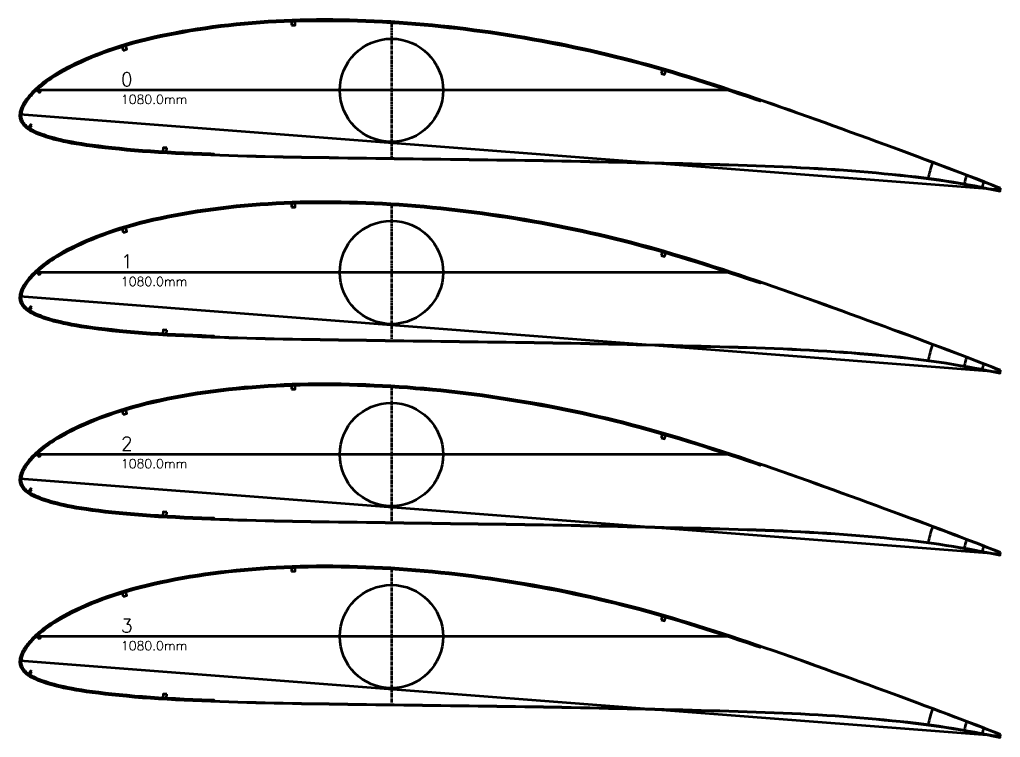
# Model space of a CAD drawing. Header units: metres. Extents: x -3 to 1074, y -15727 to -22.
# Drawn here: x -3 to 1074, y -811 to -22 of the extents above; entities that cross this region are included whole.
import ezdxf
from ezdxf.enums import TextEntityAlignment as Align

# ---------------------------------------------------------------- set-up
doc = ezdxf.new("R2010")
doc.units = ezdxf.units.M
doc.linetypes.add('CENTER', pattern=[5.08, 3.175, -0.635, 0.635, -0.635])
for name, color, linetype, lineweight in [('FoilLayer', 7, 'Continuous', 50), ('StringerLayer', 7, 'Continuous', 50), ('SubLayer', 7, 'Continuous', 50), ('TextLayer', 7, 'Continuous', 50)]:
    doc.layers.add(name, color=color, linetype=linetype, lineweight=lineweight)
doc.styles.add('MSゴシック', font='romans')

msp = doc.modelspace()

# ---------------------------------------------------------------- linework, layer by layer
at = {"layer": 'FoilLayer'}
for points in [[(1073.7, -207.5), (1070.5, -206.2), (1065.3, -204.2), (1059.7, -202), (1053.6, -199.6), (1047, -197), (1039.8, -194.3), (1032.2, -191.4), (1024.3, -188.4), (1016.1, -185.2), (1007.8, -182.1), (999.5, -179.1), (991.1, -175.9), (982.6, -172.6), (973.9, -169.4), (965.1, -166.1), (956.1, -162.9), (947, -159.5), (937.7, -156.1), (928.3, -152.7), (918.8, -149.2), (909.3, -145.8), (899.8, -142.3), (890.3, -138.9), (880.9, -135.4), (871.4, -132), (861.9, -128.6), (852.5, -125.3), (843.1, -121.9), (833.7, -118.7), (824.3, -115.4), (815, -112.2), (805.7, -109), (796.4, -105.8), (787.1, -102.7), (777.8, -99.7), (768.5, -96.6), (759.3, -93.7), (750, -90.7), (740.8, -87.8), (731.7, -84.9), (722.6, -82.2), (713.6, -79.5), (704.6, -76.8), (695.6, -74.2), (686.6, -71.7), (677.6, -69.3), (668.7, -66.9), (659.7, -64.6), (650.8, -62.4), (641.8, -60.2), (632.8, -58.1), (623.8, -56), (614.7, -54), (605.7, -52.1), (596.6, -50.2), (587.6, -48.4), (578.5, -46.6), (569.3, -44.9), (560.2, -43.3), (551, -41.7), (541.8, -40.2), (532.7, -38.7), (523.5, -37.3), (514.3, -35.9), (505.1, -34.6), (496, -33.4), (486.8, -32.2), (477.6, -31.1), (468.5, -30.1), (459.3, -29.1), (450.2, -28.2), (441.1, -27.3), (431.9, -26.6), (422.8, -25.8), (413.6, -25.2), (404.5, -24.6), (395.3, -24.1), (386.2, -23.7), (377, -23.3), (367.9, -23), (358.8, -22.7), (349.7, -22.5), (340.6, -22.4), (331.6, -22.4), (322.6, -22.4), (313.7, -22.5), (304.8, -22.6), (296, -22.9), (287.2, -23.3), (278.4, -23.7), (269.6, -24.2), (260.8, -24.8), (252, -25.5), (243.3, -26.2), (234.6, -27), (226, -28), (217.4, -29), (208.9, -30), (200.5, -31.2), (192.1, -32.4), (183.8, -33.8), (175.5, -35.2), (167.4, -36.7), (159.3, -38.3), (151.3, -39.9), (143.5, -41.6), (135.9, -43.4), (128.4, -45.3), (121.1, -47.3), (113.9, -49.4), (106.9, -51.5), (100.1, -53.7), (93.4, -56), (86.9, -58.3), (80.7, -60.7), (74.7, -63.1), (69, -65.5), (63.6, -67.9), (58.4, -70.3), (53.6, -72.6), (49.1, -75), (44.9, -77.2), (41, -79.5), (37.3, -81.7), (33.9, -83.8), (30.7, -85.8), (27.8, -87.8), (25.1, -89.7), (22.6, -91.6), (20.3, -93.5), (18.2, -95.2), (16.2, -97), (14.3, -98.6), (12.6, -100.3), (11, -101.8), (9.5, -103.4), (8.2, -104.9), (6.9, -106.4), (5.7, -107.8), (4.6, -109.2), (3.6, -110.6), (2.7, -111.9), (1.8, -113.2), (1, -114.5), (0.3, -115.8), (-0.4, -117), (-0.9, -118.2), (-1.5, -119.4), (-1.9, -120.6), (-2.3, -121.8), (-2.6, -123), (-2.9, -124.1), (-3.1, -125.2), (-3.2, -126.3), (-3.3, -127.4), (-3.3, -128.5), (-3.2, -129.6), (-3, -130.7), (-2.7, -131.8), (-2.3, -133), (-1.8, -134.1), (-1.3, -135.1), (-0.6, -136.2), (0.2, -137.2), (1.1, -138.2), (2, -139.2), (3, -140.1), (4.2, -141.1), (5.4, -141.9), (6.7, -142.8), (8.1, -143.7), (9.5, -144.5), (11.1, -145.3), (12.8, -146.1), (14.6, -146.9), (16.5, -147.7), (18.5, -148.5), (20.7, -149.3), (23, -150.1), (25.5, -151), (28.2, -151.8), (31, -152.6), (34.1, -153.5), (37.5, -154.3), (41.1, -155.2), (45, -156.1), (49.2, -157), (53.8, -157.9), (58.8, -158.8), (64.3, -159.6), (70.1, -160.5), (76.4, -161.4), (83.2, -162.3), (90.4, -163.2), (98, -164), (105.9, -164.8), (114.2, -165.6), (122.8, -166.4), (131.5, -167.1), (140.3, -167.7), (149.3, -168.3), (158.6, -168.8), (167.9, -169.3), (177.4, -169.8), (187.1, -170.2), (196.8, -170.6), (206.7, -171), (216.6, -171.3), (226.5, -171.7), (236.4, -172), (246.3, -172.3), (256.2, -172.6), (266.3, -172.8), (276.3, -173.1), (286.3, -173.3), (296.3, -173.5), (306.4, -173.7), (316.4, -173.8), (326.6, -173.9), (336.7, -174.1), (346.9, -174.3), (357.1, -174.4), (367.3, -174.5), (377.5, -174.7), (387.8, -174.8), (398, -175), (408.2, -175.1), (418.5, -175.3), (428.7, -175.4), (439, -175.5), (449.2, -175.7), (459.4, -175.8), (469.7, -176), (479.9, -176.1), (490.2, -176.2), (500.4, -176.4), (510.6, -176.5), (520.9, -176.6), (531.1, -176.8), (541.3, -176.9), (551.5, -177.1), (561.7, -177.2), (571.9, -177.4), (582.1, -177.6), (592.3, -177.7), (602.5, -177.9), (612.6, -178.2), (622.8, -178.4), (633.1, -178.6), (643.3, -178.8), (653.5, -179), (663.7, -179.3), (673.9, -179.5), (684.1, -179.7), (694.4, -180), (704.6, -180.2), (714.8, -180.4), (724.9, -180.7), (735.1, -180.9), (745.2, -181.2), (755.4, -181.5), (765.5, -181.7), (775.6, -182), (785.7, -182.3), (795.7, -182.6), (805.7, -183), (815.6, -183.3), (825.4, -183.7), (835.2, -184.1), (844.8, -184.5), (854.4, -185), (864, -185.5), (873.5, -186.1), (883, -186.6), (892.3, -187.2), (901.4, -187.8), (910.4, -188.5), (919.5, -189.3), (928.5, -190), (937.3, -190.8), (946.1, -191.7), (954.9, -192.5), (963.6, -193.4), (972.1, -194.2), (980.6, -195.3), (989.2, -196.4), (997.7, -197.5), (1006, -198.6), (1014.1, -199.8), (1022.2, -201.2), (1030.1, -202.5), (1037.8, -203.9), (1045.1, -205.2), (1052, -206.5), (1058.4, -207.7), (1064.5, -208.9), (1070, -210), (1073.4, -210.7)], [(1073.6, -207.9), (1070.3, -206.6), (1065.2, -204.6), (1059.6, -202.4), (1053.5, -200), (1046.8, -197.5), (1039.6, -194.7), (1032, -191.8), (1024.1, -188.8), (1015.9, -185.7), (1007.7, -182.6), (999.4, -179.5), (990.9, -176.3), (982.4, -173.1), (973.7, -169.8), (964.9, -166.6), (955.9, -163.3), (946.8, -159.9), (937.5, -156.5), (928.1, -153.1), (918.7, -149.6), (909.2, -146.2), (899.7, -142.7), (890.2, -139.3), (880.7, -135.9), (871.2, -132.5), (861.8, -129.1), (852.3, -125.7), (842.9, -122.4), (833.6, -119.1), (824.2, -115.8), (814.9, -112.6), (810.2, -111), (809.9, -112), (805.2, -110.4), (795.9, -107.3), (786.6, -104.2), (777.4, -101.1), (768.1, -98.1), (758.8, -95.1), (749.6, -92.1), (740.4, -89.2), (731.3, -86.4), (722.2, -83.6), (713.2, -80.9), (704.2, -78.3), (695.2, -75.7), (686.2, -73.2), (677.2, -70.7), (668.3, -68.4), (659.4, -66.1), (650.4, -63.8), (641.4, -61.7), (632.5, -59.5), (623.5, -57.5), (614.4, -55.5), (605.4, -53.6), (596.3, -51.7), (587.3, -49.9), (578.2, -48.1), (569.1, -46.4), (559.9, -44.8), (550.8, -43.2), (541.6, -41.7), (532.4, -40.2), (523.2, -38.8), (514.1, -37.4), (504.9, -36.1), (495.8, -34.9), (486.6, -33.7), (477.5, -32.6), (468.3, -31.6), (459.2, -30.6), (450.1, -29.7), (440.9, -28.8), (431.8, -28.1), (422.7, -27.3), (413.5, -26.7), (404.4, -26.1), (395.2, -25.6), (386.1, -25.2), (377, -24.8), (367.9, -24.5), (358.8, -24.2), (349.7, -24), (340.6, -23.9), (331.6, -23.9), (322.7, -23.9), (313.7, -24), (304.9, -24.1), (296.1, -24.4), (287.2, -24.8), (278.4, -25.2), (269.7, -25.7), (260.9, -26.3), (252.2, -27), (243.5, -27.7), (234.8, -28.5), (226.2, -29.4), (217.6, -30.4), (209.1, -31.5), (200.7, -32.7), (192.3, -33.9), (184, -35.2), (175.8, -36.7), (167.6, -38.2), (159.6, -39.7), (151.7, -41.4), (143.9, -43.1), (136.3, -44.9), (128.8, -46.8), (121.5, -48.7), (114.4, -50.8), (107.4, -52.9), (100.5, -55.1), (93.9, -57.4), (87.5, -59.7), (81.3, -62.1), (75.3, -64.5), (69.6, -66.9), (64.2, -69.3), (59.1, -71.6), (54.3, -74), (49.8, -76.3), (45.6, -78.6), (41.7, -80.8), (38.1, -82.9), (34.7, -85), (31.6, -87), (28.7, -89), (26, -90.9), (23.6, -92.8), (21.3, -94.6), (19.1, -96.4), (17.2, -98.1), (15.3, -99.7), (13.7, -101.3), (12.1, -102.9), (10.6, -104.4), (9.3, -105.9), (8, -107.3), (6.9, -108.7), (5.8, -110.1), (4.8, -111.4), (3.9, -112.7), (3.1, -114), (2.3, -115.2), (1.6, -116.4), (1, -117.7), (0.4, -118.9), (-0.1, -120), (-0.5, -121.1), (-0.9, -122.2), (-1.2, -123.3), (-1.4, -124.3), (-1.6, -125.4), (-1.7, -126.4), (-1.8, -127.4), (-1.8, -128.4), (-1.7, -129.4), (-1.5, -130.4), (-1.3, -131.4), (-0.9, -132.4), (-0.5, -133.3), (0, -134.3), (0.6, -135.3), (1.3, -136.2), (2.1, -137.2), (3, -138.1), (4, -139), (5.1, -139.8), (6.2, -140.7), (7.4, -141.5), (8.8, -142.3), (10.2, -143.1), (11.8, -143.9), (13.4, -144.7), (15.2, -145.5), (17.1, -146.3), (19.1, -147.1), (21.2, -147.9), (23.5, -148.7), (25.9, -149.5), (28.6, -150.3), (31.4, -151.2), (34.5, -152), (37.8, -152.9), (41.4, -153.7), (45.3, -154.6), (49.5, -155.5), (54.1, -156.4), (59.1, -157.3), (64.5, -158.2), (70.3, -159.1), (76.6, -160), (83.4, -160.8), (90.5, -161.7), (98.1, -162.5), (106.1, -163.3), (114.4, -164.1), (122.9, -164.9), (131.6, -165.6), (140.4, -166.2), (149.4, -166.8), (158.6, -167.3), (168, -167.8), (177.5, -168.3), (187.1, -168.7), (196.9, -169.1), (206.7, -169.5), (210, -169.6), (210, -170.6), (216.6, -170.9), (226.5, -171.2), (236.4, -171.6), (246.3, -171.9), (256.3, -172.1), (266.3, -172.4), (276.3, -172.6), (286.3, -172.8), (296.3, -173), (306.4, -173.2), (316.4, -173.4), (326.6, -173.5), (336.7, -173.6), (346.9, -173.8), (357.1, -174), (367.3, -174.1), (377.5, -174.2), (387.8, -174.4), (398, -174.5), (408.2, -174.7), (418.5, -174.8), (428.7, -175), (439, -175.1), (449.2, -175.2), (459.4, -175.4), (469.7, -175.5), (479.9, -175.7), (490.2, -175.8), (500.4, -175.9), (510.7, -176.1), (520.9, -176.2), (531.1, -176.3), (541.3, -176.5), (551.5, -176.6), (561.7, -176.8), (571.9, -176.9), (582.1, -177.1), (592.3, -177.3), (602.5, -177.5), (612.7, -177.7), (622.8, -177.9), (633.1, -178.2), (643.3, -178.4), (653.5, -178.6), (663.7, -178.8), (673.9, -179), (684.2, -179.3), (694.4, -179.5), (704.6, -179.7), (714.8, -180), (725, -180.2), (735.1, -180.5), (745.2, -180.7), (755.4, -181), (765.5, -181.3), (775.7, -181.6), (785.7, -181.9), (795.7, -182.2), (805.7, -182.5), (815.6, -182.9), (825.4, -183.2), (835.2, -183.6), (844.9, -184.1), (854.5, -184.6), (864, -185.1), (873.6, -185.6), (883, -186.2), (892.3, -186.7), (901.4, -187.4), (910.5, -188.1), (919.5, -188.8), (928.5, -189.6), (937.3, -190.3), (946.1, -191.2), (954.9, -192.1), (963.6, -192.9), (972.2, -193.8), (980.7, -194.8), (989.3, -195.9), (997.8, -197), (1006.1, -198.1), (1014.2, -199.4), (1022.3, -200.7), (1030.2, -202.1), (1037.9, -203.4), (1045.2, -204.7), (1052.1, -206), (1058.5, -207.3), (1064.5, -208.4), (1070.1, -209.5), (1073.5, -210.3)], [(1073.7, -407.5), (1070.5, -406.2), (1065.3, -404.2), (1059.7, -402), (1053.6, -399.6), (1047, -397), (1039.8, -394.3), (1032.2, -391.4), (1024.3, -388.4), (1016.1, -385.2), (1007.8, -382.1), (999.5, -379.1), (991.1, -375.9), (982.6, -372.6), (973.9, -369.4), (965.1, -366.1), (956.1, -362.9), (947, -359.5), (937.7, -356.1), (928.3, -352.7), (918.8, -349.2), (909.3, -345.8), (899.8, -342.3), (890.3, -338.9), (880.9, -335.4), (871.4, -332), (861.9, -328.6), (852.5, -325.3), (843.1, -321.9), (833.7, -318.7), (824.3, -315.4), (815, -312.2), (805.7, -309), (796.4, -305.8), (787.1, -302.7), (777.8, -299.7), (768.5, -296.6), (759.3, -293.7), (750, -290.7), (740.8, -287.8), (731.7, -284.9), (722.6, -282.2), (713.6, -279.5), (704.6, -276.8), (695.6, -274.2), (686.6, -271.7), (677.6, -269.3), (668.7, -266.9), (659.7, -264.6), (650.8, -262.4), (641.8, -260.2), (632.8, -258.1), (623.8, -256), (614.7, -254), (605.7, -252.1), (596.6, -250.2), (587.6, -248.4), (578.5, -246.6), (569.3, -244.9), (560.2, -243.3), (551, -241.7), (541.8, -240.2), (532.7, -238.7), (523.5, -237.3), (514.3, -235.9), (505.1, -234.6), (496, -233.4), (486.8, -232.2), (477.6, -231.1), (468.5, -230.1), (459.3, -229.1), (450.2, -228.2), (441.1, -227.3), (431.9, -226.6), (422.8, -225.8), (413.6, -225.2), (404.5, -224.6), (395.3, -224.1), (386.2, -223.7), (377, -223.3), (367.9, -223), (358.8, -222.7), (349.7, -222.5), (340.6, -222.4), (331.6, -222.4), (322.6, -222.4), (313.7, -222.5), (304.8, -222.6), (296, -222.9), (287.2, -223.3), (278.4, -223.7), (269.6, -224.2), (260.8, -224.8), (252, -225.5), (243.3, -226.2), (234.6, -227), (226, -228), (217.4, -229), (208.9, -230), (200.5, -231.2), (192.1, -232.4), (183.8, -233.8), (175.5, -235.2), (167.4, -236.7), (159.3, -238.3), (151.3, -239.9), (143.5, -241.6), (135.9, -243.4), (128.4, -245.3), (121.1, -247.3), (113.9, -249.4), (106.9, -251.5), (100.1, -253.7), (93.4, -256), (86.9, -258.3), (80.7, -260.7), (74.7, -263.1), (69, -265.5), (63.6, -267.9), (58.4, -270.3), (53.6, -272.6), (49.1, -275), (44.9, -277.2), (41, -279.5), (37.3, -281.7), (33.9, -283.8), (30.7, -285.8), (27.8, -287.8), (25.1, -289.7), (22.6, -291.6), (20.3, -293.5), (18.2, -295.2), (16.2, -297), (14.3, -298.6), (12.6, -300.3), (11, -301.8), (9.5, -303.4), (8.2, -304.9), (6.9, -306.4), (5.7, -307.8), (4.6, -309.2), (3.6, -310.6), (2.7, -311.9), (1.8, -313.2), (1, -314.5), (0.3, -315.8), (-0.4, -317), (-0.9, -318.2), (-1.5, -319.4), (-1.9, -320.6), (-2.3, -321.8), (-2.6, -323), (-2.9, -324.1), (-3.1, -325.2), (-3.2, -326.3), (-3.3, -327.4), (-3.3, -328.5), (-3.2, -329.6), (-3, -330.7), (-2.7, -331.8), (-2.3, -333), (-1.8, -334.1), (-1.3, -335.1), (-0.6, -336.2), (0.2, -337.2), (1.1, -338.2), (2, -339.2), (3, -340.1), (4.2, -341.1), (5.4, -341.9), (6.7, -342.8), (8.1, -343.7), (9.5, -344.5), (11.1, -345.3), (12.8, -346.1), (14.6, -346.9), (16.5, -347.7), (18.5, -348.5), (20.7, -349.3), (23, -350.1), (25.5, -351), (28.2, -351.8), (31, -352.6), (34.1, -353.5), (37.5, -354.3), (41.1, -355.2), (45, -356.1), (49.2, -357), (53.8, -357.9), (58.8, -358.8), (64.3, -359.6), (70.1, -360.5), (76.4, -361.4), (83.2, -362.3), (90.4, -363.2), (98, -364), (105.9, -364.8), (114.2, -365.6), (122.8, -366.4), (131.5, -367.1), (140.3, -367.7), (149.3, -368.3), (158.6, -368.8), (167.9, -369.3), (177.4, -369.8), (187.1, -370.2), (196.8, -370.6), (206.7, -371), (216.6, -371.3), (226.5, -371.7), (236.4, -372), (246.3, -372.3), (256.2, -372.6), (266.3, -372.8), (276.3, -373.1), (286.3, -373.3), (296.3, -373.5), (306.4, -373.7), (316.4, -373.8), (326.6, -373.9), (336.7, -374.1), (346.9, -374.3), (357.1, -374.4), (367.3, -374.5), (377.5, -374.7), (387.8, -374.8), (398, -375), (408.2, -375.1), (418.5, -375.3), (428.7, -375.4), (439, -375.5), (449.2, -375.7), (459.4, -375.8), (469.7, -376), (479.9, -376.1), (490.2, -376.2), (500.4, -376.4), (510.6, -376.5), (520.9, -376.6), (531.1, -376.8), (541.3, -376.9), (551.5, -377.1), (561.7, -377.2), (571.9, -377.4), (582.1, -377.6), (592.3, -377.7), (602.5, -377.9), (612.6, -378.2), (622.8, -378.4), (633.1, -378.6), (643.3, -378.8), (653.5, -379), (663.7, -379.3), (673.9, -379.5), (684.1, -379.7), (694.4, -380), (704.6, -380.2), (714.8, -380.4), (724.9, -380.7), (735.1, -380.9), (745.2, -381.2), (755.4, -381.5), (765.5, -381.7), (775.6, -382), (785.7, -382.3), (795.7, -382.6), (805.7, -383), (815.6, -383.3), (825.4, -383.7), (835.2, -384.1), (844.8, -384.5), (854.4, -385), (864, -385.5), (873.5, -386.1), (883, -386.6), (892.3, -387.2), (901.4, -387.8), (910.4, -388.5), (919.5, -389.3), (928.5, -390), (937.3, -390.8), (946.1, -391.7), (954.9, -392.5), (963.6, -393.4), (972.1, -394.2), (980.6, -395.3), (989.2, -396.4), (997.7, -397.5), (1006, -398.6), (1014.1, -399.8), (1022.2, -401.2), (1030.1, -402.5), (1037.8, -403.9), (1045.1, -405.2), (1052, -406.5), (1058.4, -407.7), (1064.5, -408.9), (1070, -410), (1073.4, -410.7)], [(1073.6, -407.9), (1070.3, -406.6), (1065.2, -404.6), (1059.6, -402.4), (1053.5, -400), (1046.8, -397.5), (1039.6, -394.7), (1032, -391.8), (1024.1, -388.8), (1015.9, -385.7), (1007.7, -382.6), (999.4, -379.5), (990.9, -376.3), (982.4, -373.1), (973.7, -369.8), (964.9, -366.6), (955.9, -363.3), (946.8, -359.9), (937.5, -356.5), (928.1, -353.1), (918.7, -349.6), (909.2, -346.2), (899.7, -342.7), (890.2, -339.3), (880.7, -335.9), (871.2, -332.5), (861.8, -329.1), (852.3, -325.7), (842.9, -322.4), (833.6, -319.1), (824.2, -315.8), (814.9, -312.6), (810.2, -311), (809.9, -312), (805.2, -310.4), (795.9, -307.3), (786.6, -304.2), (777.4, -301.1), (768.1, -298.1), (758.8, -295.1), (749.6, -292.1), (740.4, -289.2), (731.3, -286.4), (722.2, -283.6), (713.2, -280.9), (704.2, -278.3), (695.2, -275.7), (686.2, -273.2), (677.2, -270.7), (668.3, -268.4), (659.4, -266.1), (650.4, -263.8), (641.4, -261.7), (632.5, -259.5), (623.5, -257.5), (614.4, -255.5), (605.4, -253.6), (596.3, -251.7), (587.3, -249.9), (578.2, -248.1), (569.1, -246.4), (559.9, -244.8), (550.8, -243.2), (541.6, -241.7), (532.4, -240.2), (523.2, -238.8), (514.1, -237.4), (504.9, -236.1), (495.8, -234.9), (486.6, -233.7), (477.5, -232.6), (468.3, -231.6), (459.2, -230.6), (450.1, -229.7), (440.9, -228.8), (431.8, -228.1), (422.7, -227.3), (413.5, -226.7), (404.4, -226.1), (395.2, -225.6), (386.1, -225.2), (377, -224.8), (367.9, -224.5), (358.8, -224.2), (349.7, -224), (340.6, -223.9), (331.6, -223.9), (322.7, -223.9), (313.7, -224), (304.9, -224.1), (296.1, -224.4), (287.2, -224.8), (278.4, -225.2), (269.7, -225.7), (260.9, -226.3), (252.2, -227), (243.5, -227.7), (234.8, -228.5), (226.2, -229.4), (217.6, -230.4), (209.1, -231.5), (200.7, -232.7), (192.3, -233.9), (184, -235.2), (175.8, -236.7), (167.6, -238.2), (159.6, -239.7), (151.7, -241.4), (143.9, -243.1), (136.3, -244.9), (128.8, -246.8), (121.5, -248.7), (114.4, -250.8), (107.4, -252.9), (100.5, -255.1), (93.9, -257.4), (87.5, -259.7), (81.3, -262.1), (75.3, -264.5), (69.6, -266.9), (64.2, -269.3), (59.1, -271.6), (54.3, -274), (49.8, -276.3), (45.6, -278.6), (41.7, -280.8), (38.1, -282.9), (34.7, -285), (31.6, -287), (28.7, -289), (26, -290.9), (23.6, -292.8), (21.3, -294.6), (19.1, -296.4), (17.2, -298.1), (15.3, -299.7), (13.7, -301.3), (12.1, -302.9), (10.6, -304.4), (9.3, -305.9), (8, -307.3), (6.9, -308.7), (5.8, -310.1), (4.8, -311.4), (3.9, -312.7), (3.1, -314), (2.3, -315.2), (1.6, -316.4), (1, -317.7), (0.4, -318.9), (-0.1, -320), (-0.5, -321.1), (-0.9, -322.2), (-1.2, -323.3), (-1.4, -324.3), (-1.6, -325.4), (-1.7, -326.4), (-1.8, -327.4), (-1.8, -328.4), (-1.7, -329.4), (-1.5, -330.4), (-1.3, -331.4), (-0.9, -332.4), (-0.5, -333.3), (0, -334.3), (0.6, -335.3), (1.3, -336.2), (2.1, -337.2), (3, -338.1), (4, -339), (5.1, -339.8), (6.2, -340.7), (7.4, -341.5), (8.8, -342.3), (10.2, -343.1), (11.8, -343.9), (13.4, -344.7), (15.2, -345.5), (17.1, -346.3), (19.1, -347.1), (21.2, -347.9), (23.5, -348.7), (25.9, -349.5), (28.6, -350.3), (31.4, -351.2), (34.5, -352), (37.8, -352.9), (41.4, -353.7), (45.3, -354.6), (49.5, -355.5), (54.1, -356.4), (59.1, -357.3), (64.5, -358.2), (70.3, -359.1), (76.6, -360), (83.4, -360.8), (90.5, -361.7), (98.1, -362.5), (106.1, -363.3), (114.4, -364.1), (122.9, -364.9), (131.6, -365.6), (140.4, -366.2), (149.4, -366.8), (158.6, -367.3), (168, -367.8), (177.5, -368.3), (187.1, -368.7), (196.9, -369.1), (206.7, -369.5), (210, -369.6), (210, -370.6), (216.6, -370.9), (226.5, -371.2), (236.4, -371.6), (246.3, -371.9), (256.3, -372.1), (266.3, -372.4), (276.3, -372.6), (286.3, -372.8), (296.3, -373), (306.4, -373.2), (316.4, -373.4), (326.6, -373.5), (336.7, -373.6), (346.9, -373.8), (357.1, -374), (367.3, -374.1), (377.5, -374.2), (387.8, -374.4), (398, -374.5), (408.2, -374.7), (418.5, -374.8), (428.7, -375), (439, -375.1), (449.2, -375.2), (459.4, -375.4), (469.7, -375.5), (479.9, -375.7), (490.2, -375.8), (500.4, -375.9), (510.7, -376.1), (520.9, -376.2), (531.1, -376.3), (541.3, -376.5), (551.5, -376.6), (561.7, -376.8), (571.9, -376.9), (582.1, -377.1), (592.3, -377.3), (602.5, -377.5), (612.7, -377.7), (622.8, -377.9), (633.1, -378.2), (643.3, -378.4), (653.5, -378.6), (663.7, -378.8), (673.9, -379), (684.2, -379.3), (694.4, -379.5), (704.6, -379.7), (714.8, -380), (725, -380.2), (735.1, -380.5), (745.2, -380.7), (755.4, -381), (765.5, -381.3), (775.7, -381.6), (785.7, -381.9), (795.7, -382.2), (805.7, -382.5), (815.6, -382.9), (825.4, -383.2), (835.2, -383.6), (844.9, -384.1), (854.5, -384.6), (864, -385.1), (873.6, -385.6), (883, -386.2), (892.3, -386.7), (901.4, -387.4), (910.5, -388.1), (919.5, -388.8), (928.5, -389.6), (937.3, -390.3), (946.1, -391.2), (954.9, -392.1), (963.6, -392.9), (972.2, -393.8), (980.7, -394.8), (989.3, -395.9), (997.8, -397), (1006.1, -398.1), (1014.2, -399.4), (1022.3, -400.7), (1030.2, -402.1), (1037.9, -403.4), (1045.2, -404.7), (1052.1, -406), (1058.5, -407.3), (1064.5, -408.4), (1070.1, -409.5), (1073.5, -410.3)], [(1073.7, -607.5), (1070.5, -606.2), (1065.3, -604.2), (1059.7, -602), (1053.6, -599.6), (1047, -597), (1039.8, -594.3), (1032.2, -591.4), (1024.3, -588.4), (1016.1, -585.2), (1007.8, -582.1), (999.5, -579.1), (991.1, -575.9), (982.6, -572.6), (973.9, -569.4), (965.1, -566.1), (956.1, -562.9), (947, -559.5), (937.7, -556.1), (928.3, -552.7), (918.8, -549.2), (909.3, -545.8), (899.8, -542.3), (890.3, -538.9), (880.9, -535.4), (871.4, -532), (861.9, -528.6), (852.5, -525.3), (843.1, -521.9), (833.7, -518.7), (824.3, -515.4), (815, -512.2), (805.7, -509), (796.4, -505.8), (787.1, -502.7), (777.8, -499.7), (768.5, -496.6), (759.3, -493.7), (750, -490.7), (740.8, -487.8), (731.7, -484.9), (722.6, -482.2), (713.6, -479.5), (704.6, -476.8), (695.6, -474.2), (686.6, -471.7), (677.6, -469.3), (668.7, -466.9), (659.7, -464.6), (650.8, -462.4), (641.8, -460.2), (632.8, -458.1), (623.8, -456), (614.7, -454), (605.7, -452.1), (596.6, -450.2), (587.6, -448.4), (578.5, -446.6), (569.3, -444.9), (560.2, -443.3), (551, -441.7), (541.8, -440.2), (532.7, -438.7), (523.5, -437.3), (514.3, -435.9), (505.1, -434.6), (496, -433.4), (486.8, -432.2), (477.6, -431.1), (468.5, -430.1), (459.3, -429.1), (450.2, -428.2), (441.1, -427.3), (431.9, -426.6), (422.8, -425.8), (413.6, -425.2), (404.5, -424.6), (395.3, -424.1), (386.2, -423.7), (377, -423.3), (367.9, -423), (358.8, -422.7), (349.7, -422.5), (340.6, -422.4), (331.6, -422.4), (322.6, -422.4), (313.7, -422.5), (304.8, -422.6), (296, -422.9), (287.2, -423.3), (278.4, -423.7), (269.6, -424.2), (260.8, -424.8), (252, -425.5), (243.3, -426.2), (234.6, -427), (226, -428), (217.4, -429), (208.9, -430), (200.5, -431.2), (192.1, -432.4), (183.8, -433.8), (175.5, -435.2), (167.4, -436.7), (159.3, -438.3), (151.3, -439.9), (143.5, -441.6), (135.9, -443.4), (128.4, -445.3), (121.1, -447.3), (113.9, -449.4), (106.9, -451.5), (100.1, -453.7), (93.4, -456), (86.9, -458.3), (80.7, -460.7), (74.7, -463.1), (69, -465.5), (63.6, -467.9), (58.4, -470.3), (53.6, -472.6), (49.1, -475), (44.9, -477.2), (41, -479.5), (37.3, -481.7), (33.9, -483.8), (30.7, -485.8), (27.8, -487.8), (25.1, -489.7), (22.6, -491.6), (20.3, -493.5), (18.2, -495.2), (16.2, -497), (14.3, -498.6), (12.6, -500.3), (11, -501.8), (9.5, -503.4), (8.2, -504.9), (6.9, -506.4), (5.7, -507.8), (4.6, -509.2), (3.6, -510.6), (2.7, -511.9), (1.8, -513.2), (1, -514.5), (0.3, -515.8), (-0.4, -517), (-0.9, -518.2), (-1.5, -519.4), (-1.9, -520.6), (-2.3, -521.8), (-2.6, -523), (-2.9, -524.1), (-3.1, -525.2), (-3.2, -526.3), (-3.3, -527.4), (-3.3, -528.5), (-3.2, -529.6), (-3, -530.7), (-2.7, -531.8), (-2.3, -533), (-1.8, -534.1), (-1.3, -535.1), (-0.6, -536.2), (0.2, -537.2), (1.1, -538.2), (2, -539.2), (3, -540.1), (4.2, -541.1), (5.4, -541.9), (6.7, -542.8), (8.1, -543.7), (9.5, -544.5), (11.1, -545.3), (12.8, -546.1), (14.6, -546.9), (16.5, -547.7), (18.5, -548.5), (20.7, -549.3), (23, -550.1), (25.5, -551), (28.2, -551.8), (31, -552.6), (34.1, -553.5), (37.5, -554.3), (41.1, -555.2), (45, -556.1), (49.2, -557), (53.8, -557.9), (58.8, -558.8), (64.3, -559.6), (70.1, -560.5), (76.4, -561.4), (83.2, -562.3), (90.4, -563.2), (98, -564), (105.9, -564.8), (114.2, -565.6), (122.8, -566.4), (131.5, -567.1), (140.3, -567.7), (149.3, -568.3), (158.6, -568.8), (167.9, -569.3), (177.4, -569.8), (187.1, -570.2), (196.8, -570.6), (206.7, -571), (216.6, -571.3), (226.5, -571.7), (236.4, -572), (246.3, -572.3), (256.2, -572.6), (266.3, -572.8), (276.3, -573.1), (286.3, -573.3), (296.3, -573.5), (306.4, -573.7), (316.4, -573.8), (326.6, -573.9), (336.7, -574.1), (346.9, -574.3), (357.1, -574.4), (367.3, -574.5), (377.5, -574.7), (387.8, -574.8), (398, -575), (408.2, -575.1), (418.5, -575.3), (428.7, -575.4), (439, -575.5), (449.2, -575.7), (459.4, -575.8), (469.7, -576), (479.9, -576.1), (490.2, -576.2), (500.4, -576.4), (510.6, -576.5), (520.9, -576.6), (531.1, -576.8), (541.3, -576.9), (551.5, -577.1), (561.7, -577.2), (571.9, -577.4), (582.1, -577.6), (592.3, -577.7), (602.5, -577.9), (612.6, -578.2), (622.8, -578.4), (633.1, -578.6), (643.3, -578.8), (653.5, -579), (663.7, -579.3), (673.9, -579.5), (684.1, -579.7), (694.4, -580), (704.6, -580.2), (714.8, -580.4), (724.9, -580.7), (735.1, -580.9), (745.2, -581.2), (755.4, -581.5), (765.5, -581.7), (775.6, -582), (785.7, -582.3), (795.7, -582.6), (805.7, -583), (815.6, -583.3), (825.4, -583.7), (835.2, -584.1), (844.8, -584.5), (854.4, -585), (864, -585.5), (873.5, -586.1), (883, -586.6), (892.3, -587.2), (901.4, -587.8), (910.4, -588.5), (919.5, -589.3), (928.5, -590), (937.3, -590.8), (946.1, -591.7), (954.9, -592.5), (963.6, -593.4), (972.1, -594.2), (980.6, -595.3), (989.2, -596.4), (997.7, -597.5), (1006, -598.6), (1014.1, -599.8), (1022.2, -601.2), (1030.1, -602.5), (1037.8, -603.9), (1045.1, -605.2), (1052, -606.5), (1058.4, -607.7), (1064.5, -608.9), (1070, -610), (1073.4, -610.7)], [(1073.6, -607.9), (1070.3, -606.6), (1065.2, -604.6), (1059.6, -602.4), (1053.5, -600), (1046.8, -597.5), (1039.6, -594.7), (1032, -591.8), (1024.1, -588.8), (1015.9, -585.7), (1007.7, -582.6), (999.4, -579.5), (990.9, -576.3), (982.4, -573.1), (973.7, -569.8), (964.9, -566.6), (955.9, -563.3), (946.8, -559.9), (937.5, -556.5), (928.1, -553.1), (918.7, -549.6), (909.2, -546.2), (899.7, -542.7), (890.2, -539.3), (880.7, -535.9), (871.2, -532.5), (861.8, -529.1), (852.3, -525.7), (842.9, -522.4), (833.6, -519.1), (824.2, -515.8), (814.9, -512.6), (810.2, -511), (809.9, -512), (805.2, -510.4), (795.9, -507.3), (786.6, -504.2), (777.4, -501.1), (768.1, -498.1), (758.8, -495.1), (749.6, -492.1), (740.4, -489.2), (731.3, -486.4), (722.2, -483.6), (713.2, -480.9), (704.2, -478.3), (695.2, -475.7), (686.2, -473.2), (677.2, -470.7), (668.3, -468.4), (659.4, -466.1), (650.4, -463.8), (641.4, -461.7), (632.5, -459.5), (623.5, -457.5), (614.4, -455.5), (605.4, -453.6), (596.3, -451.7), (587.3, -449.9), (578.2, -448.1), (569.1, -446.4), (559.9, -444.8), (550.8, -443.2), (541.6, -441.7), (532.4, -440.2), (523.2, -438.8), (514.1, -437.4), (504.9, -436.1), (495.8, -434.9), (486.6, -433.7), (477.5, -432.6), (468.3, -431.6), (459.2, -430.6), (450.1, -429.7), (440.9, -428.8), (431.8, -428.1), (422.7, -427.3), (413.5, -426.7), (404.4, -426.1), (395.2, -425.6), (386.1, -425.2), (377, -424.8), (367.9, -424.5), (358.8, -424.2), (349.7, -424), (340.6, -423.9), (331.6, -423.9), (322.7, -423.9), (313.7, -424), (304.9, -424.1), (296.1, -424.4), (287.2, -424.8), (278.4, -425.2), (269.7, -425.7), (260.9, -426.3), (252.2, -427), (243.5, -427.7), (234.8, -428.5), (226.2, -429.4), (217.6, -430.4), (209.1, -431.5), (200.7, -432.7), (192.3, -433.9), (184, -435.2), (175.8, -436.7), (167.6, -438.2), (159.6, -439.7), (151.7, -441.4), (143.9, -443.1), (136.3, -444.9), (128.8, -446.8), (121.5, -448.7), (114.4, -450.8), (107.4, -452.9), (100.5, -455.1), (93.9, -457.4), (87.5, -459.7), (81.3, -462.1), (75.3, -464.5), (69.6, -466.9), (64.2, -469.3), (59.1, -471.6), (54.3, -474), (49.8, -476.3), (45.6, -478.6), (41.7, -480.8), (38.1, -482.9), (34.7, -485), (31.6, -487), (28.7, -489), (26, -490.9), (23.6, -492.8), (21.3, -494.6), (19.1, -496.4), (17.2, -498.1), (15.3, -499.7), (13.7, -501.3), (12.1, -502.9), (10.6, -504.4), (9.3, -505.9), (8, -507.3), (6.9, -508.7), (5.8, -510.1), (4.8, -511.4), (3.9, -512.7), (3.1, -514), (2.3, -515.2), (1.6, -516.4), (1, -517.7), (0.4, -518.9), (-0.1, -520), (-0.5, -521.1), (-0.9, -522.2), (-1.2, -523.3), (-1.4, -524.3), (-1.6, -525.4), (-1.7, -526.4), (-1.8, -527.4), (-1.8, -528.4), (-1.7, -529.4), (-1.5, -530.4), (-1.3, -531.4), (-0.9, -532.4), (-0.5, -533.3), (0, -534.3), (0.6, -535.3), (1.3, -536.2), (2.1, -537.2), (3, -538.1), (4, -539), (5.1, -539.8), (6.2, -540.7), (7.4, -541.5), (8.8, -542.3), (10.2, -543.1), (11.8, -543.9), (13.4, -544.7), (15.2, -545.5), (17.1, -546.3), (19.1, -547.1), (21.2, -547.9), (23.5, -548.7), (25.9, -549.5), (28.6, -550.3), (31.4, -551.2), (34.5, -552), (37.8, -552.9), (41.4, -553.7), (45.3, -554.6), (49.5, -555.5), (54.1, -556.4), (59.1, -557.3), (64.5, -558.2), (70.3, -559.1), (76.6, -560), (83.4, -560.8), (90.5, -561.7), (98.1, -562.5), (106.1, -563.3), (114.4, -564.1), (122.9, -564.9), (131.6, -565.6), (140.4, -566.2), (149.4, -566.8), (158.6, -567.3), (168, -567.8), (177.5, -568.3), (187.1, -568.7), (196.9, -569.1), (206.7, -569.5), (210, -569.6), (210, -570.6), (216.6, -570.9), (226.5, -571.2), (236.4, -571.6), (246.3, -571.9), (256.3, -572.1), (266.3, -572.4), (276.3, -572.6), (286.3, -572.8), (296.3, -573), (306.4, -573.2), (316.4, -573.4), (326.6, -573.5), (336.7, -573.6), (346.9, -573.8), (357.1, -574), (367.3, -574.1), (377.5, -574.2), (387.8, -574.4), (398, -574.5), (408.2, -574.7), (418.5, -574.8), (428.7, -575), (439, -575.1), (449.2, -575.2), (459.4, -575.4), (469.7, -575.5), (479.9, -575.7), (490.2, -575.8), (500.4, -575.9), (510.7, -576.1), (520.9, -576.2), (531.1, -576.3), (541.3, -576.5), (551.5, -576.6), (561.7, -576.8), (571.9, -576.9), (582.1, -577.1), (592.3, -577.3), (602.5, -577.5), (612.7, -577.7), (622.8, -577.9), (633.1, -578.2), (643.3, -578.4), (653.5, -578.6), (663.7, -578.8), (673.9, -579), (684.2, -579.3), (694.4, -579.5), (704.6, -579.7), (714.8, -580), (725, -580.2), (735.1, -580.5), (745.2, -580.7), (755.4, -581), (765.5, -581.3), (775.7, -581.6), (785.7, -581.9), (795.7, -582.2), (805.7, -582.5), (815.6, -582.9), (825.4, -583.2), (835.2, -583.6), (844.9, -584.1), (854.5, -584.6), (864, -585.1), (873.6, -585.6), (883, -586.2), (892.3, -586.7), (901.4, -587.4), (910.5, -588.1), (919.5, -588.8), (928.5, -589.6), (937.3, -590.3), (946.1, -591.2), (954.9, -592.1), (963.6, -592.9), (972.2, -593.8), (980.7, -594.8), (989.3, -595.9), (997.8, -597), (1006.1, -598.1), (1014.2, -599.4), (1022.3, -600.7), (1030.2, -602.1), (1037.9, -603.4), (1045.2, -604.7), (1052.1, -606), (1058.5, -607.3), (1064.5, -608.4), (1070.1, -609.5), (1073.5, -610.3)], [(1073.7, -807.5), (1070.5, -806.2), (1065.3, -804.2), (1059.7, -802), (1053.6, -799.6), (1047, -797), (1039.8, -794.3), (1032.2, -791.4), (1024.3, -788.4), (1016.1, -785.2), (1007.8, -782.1), (999.5, -779.1), (991.1, -775.9), (982.6, -772.6), (973.9, -769.4), (965.1, -766.1), (956.1, -762.9), (947, -759.5), (937.7, -756.1), (928.3, -752.7), (918.8, -749.2), (909.3, -745.8), (899.8, -742.3), (890.3, -738.9), (880.9, -735.4), (871.4, -732), (861.9, -728.6), (852.5, -725.3), (843.1, -721.9), (833.7, -718.7), (824.3, -715.4), (815, -712.2), (805.7, -709), (796.4, -705.8), (787.1, -702.7), (777.8, -699.7), (768.5, -696.6), (759.3, -693.7), (750, -690.7), (740.8, -687.8), (731.7, -684.9), (722.6, -682.2), (713.6, -679.5), (704.6, -676.8), (695.6, -674.2), (686.6, -671.7), (677.6, -669.3), (668.7, -666.9), (659.7, -664.6), (650.8, -662.4), (641.8, -660.2), (632.8, -658.1), (623.8, -656), (614.7, -654), (605.7, -652.1), (596.6, -650.2), (587.6, -648.4), (578.5, -646.6), (569.3, -644.9), (560.2, -643.3), (551, -641.7), (541.8, -640.2), (532.7, -638.7), (523.5, -637.3), (514.3, -635.9), (505.1, -634.6), (496, -633.4), (486.8, -632.2), (477.6, -631.1), (468.5, -630.1), (459.3, -629.1), (450.2, -628.2), (441.1, -627.3), (431.9, -626.6), (422.8, -625.8), (413.6, -625.2), (404.5, -624.6), (395.3, -624.1), (386.2, -623.7), (377, -623.3), (367.9, -623), (358.8, -622.7), (349.7, -622.5), (340.6, -622.4), (331.6, -622.4), (322.6, -622.4), (313.7, -622.5), (304.8, -622.6), (296, -622.9), (287.2, -623.3), (278.4, -623.7), (269.6, -624.2), (260.8, -624.8), (252, -625.5), (243.3, -626.2), (234.6, -627), (226, -628), (217.4, -629), (208.9, -630), (200.5, -631.2), (192.1, -632.4), (183.8, -633.8), (175.5, -635.2), (167.4, -636.7), (159.3, -638.3), (151.3, -639.9), (143.5, -641.6), (135.9, -643.4), (128.4, -645.3), (121.1, -647.3), (113.9, -649.4), (106.9, -651.5), (100.1, -653.7), (93.4, -656), (86.9, -658.3), (80.7, -660.7), (74.7, -663.1), (69, -665.5), (63.6, -667.9), (58.4, -670.3), (53.6, -672.6), (49.1, -675), (44.9, -677.2), (41, -679.5), (37.3, -681.7), (33.9, -683.8), (30.7, -685.8), (27.8, -687.8), (25.1, -689.7), (22.6, -691.6), (20.3, -693.5), (18.2, -695.2), (16.2, -697), (14.3, -698.6), (12.6, -700.3), (11, -701.8), (9.5, -703.4), (8.2, -704.9), (6.9, -706.4), (5.7, -707.8), (4.6, -709.2), (3.6, -710.6), (2.7, -711.9), (1.8, -713.2), (1, -714.5), (0.3, -715.8), (-0.4, -717), (-0.9, -718.2), (-1.5, -719.4), (-1.9, -720.6), (-2.3, -721.8), (-2.6, -723), (-2.9, -724.1), (-3.1, -725.2), (-3.2, -726.3), (-3.3, -727.4), (-3.3, -728.5), (-3.2, -729.6), (-3, -730.7), (-2.7, -731.8), (-2.3, -733), (-1.8, -734.1), (-1.3, -735.1), (-0.6, -736.2), (0.2, -737.2), (1.1, -738.2), (2, -739.2), (3, -740.1), (4.2, -741.1), (5.4, -741.9), (6.7, -742.8), (8.1, -743.7), (9.5, -744.5), (11.1, -745.3), (12.8, -746.1), (14.6, -746.9), (16.5, -747.7), (18.5, -748.5), (20.7, -749.3), (23, -750.1), (25.5, -751), (28.2, -751.8), (31, -752.6), (34.1, -753.5), (37.5, -754.3), (41.1, -755.2), (45, -756.1), (49.2, -757), (53.8, -757.9), (58.8, -758.8), (64.3, -759.6), (70.1, -760.5), (76.4, -761.4), (83.2, -762.3), (90.4, -763.2), (98, -764), (105.9, -764.8), (114.2, -765.6), (122.8, -766.4), (131.5, -767.1), (140.3, -767.7), (149.3, -768.3), (158.6, -768.8), (167.9, -769.3), (177.4, -769.8), (187.1, -770.2), (196.8, -770.6), (206.7, -771), (216.6, -771.3), (226.5, -771.7), (236.4, -772), (246.3, -772.3), (256.2, -772.6), (266.3, -772.8), (276.3, -773.1), (286.3, -773.3), (296.3, -773.5), (306.4, -773.7), (316.4, -773.8), (326.6, -773.9), (336.7, -774.1), (346.9, -774.3), (357.1, -774.4), (367.3, -774.5), (377.5, -774.7), (387.8, -774.8), (398, -775), (408.2, -775.1), (418.5, -775.3), (428.7, -775.4), (439, -775.5), (449.2, -775.7), (459.4, -775.8), (469.7, -776), (479.9, -776.1), (490.2, -776.2), (500.4, -776.4), (510.6, -776.5), (520.9, -776.6), (531.1, -776.8), (541.3, -776.9), (551.5, -777.1), (561.7, -777.2), (571.9, -777.4), (582.1, -777.6), (592.3, -777.7), (602.5, -777.9), (612.6, -778.2), (622.8, -778.4), (633.1, -778.6), (643.3, -778.8), (653.5, -779), (663.7, -779.3), (673.9, -779.5), (684.1, -779.7), (694.4, -780), (704.6, -780.2), (714.8, -780.4), (724.9, -780.7), (735.1, -780.9), (745.2, -781.2), (755.4, -781.5), (765.5, -781.7), (775.6, -782), (785.7, -782.3), (795.7, -782.6), (805.7, -783), (815.6, -783.3), (825.4, -783.7), (835.2, -784.1), (844.8, -784.5), (854.4, -785), (864, -785.5), (873.5, -786.1), (883, -786.6), (892.3, -787.2), (901.4, -787.8), (910.4, -788.5), (919.5, -789.3), (928.5, -790), (937.3, -790.8), (946.1, -791.7), (954.9, -792.5), (963.6, -793.4), (972.1, -794.2), (980.6, -795.3), (989.2, -796.4), (997.7, -797.5), (1006, -798.6), (1014.1, -799.8), (1022.2, -801.2), (1030.1, -802.5), (1037.8, -803.9), (1045.1, -805.2), (1052, -806.5), (1058.4, -807.7), (1064.5, -808.9), (1070, -810), (1073.4, -810.7)], [(1073.6, -807.9), (1070.3, -806.6), (1065.2, -804.6), (1059.6, -802.4), (1053.5, -800), (1046.8, -797.5), (1039.6, -794.7), (1032, -791.8), (1024.1, -788.8), (1015.9, -785.7), (1007.7, -782.6), (999.4, -779.5), (990.9, -776.3), (982.4, -773.1), (973.7, -769.8), (964.9, -766.6), (955.9, -763.3), (946.8, -759.9), (937.5, -756.5), (928.1, -753.1), (918.7, -749.6), (909.2, -746.2), (899.7, -742.7), (890.2, -739.3), (880.7, -735.9), (871.2, -732.5), (861.8, -729.1), (852.3, -725.7), (842.9, -722.4), (833.6, -719.1), (824.2, -715.8), (814.9, -712.6), (810.2, -711), (809.9, -712), (805.2, -710.4), (795.9, -707.3), (786.6, -704.2), (777.4, -701.1), (768.1, -698.1), (758.8, -695.1), (749.6, -692.1), (740.4, -689.2), (731.3, -686.4), (722.2, -683.6), (713.2, -680.9), (704.2, -678.3), (695.2, -675.7), (686.2, -673.2), (677.2, -670.7), (668.3, -668.4), (659.4, -666.1), (650.4, -663.8), (641.4, -661.7), (632.5, -659.5), (623.5, -657.5), (614.4, -655.5), (605.4, -653.6), (596.3, -651.7), (587.3, -649.9), (578.2, -648.1), (569.1, -646.4), (559.9, -644.8), (550.8, -643.2), (541.6, -641.7), (532.4, -640.2), (523.2, -638.8), (514.1, -637.4), (504.9, -636.1), (495.8, -634.9), (486.6, -633.7), (477.5, -632.6), (468.3, -631.6), (459.2, -630.6), (450.1, -629.7), (440.9, -628.8), (431.8, -628.1), (422.7, -627.3), (413.5, -626.7), (404.4, -626.1), (395.2, -625.6), (386.1, -625.2), (377, -624.8), (367.9, -624.5), (358.8, -624.2), (349.7, -624), (340.6, -623.9), (331.6, -623.9), (322.7, -623.9), (313.7, -624), (304.9, -624.1), (296.1, -624.4), (287.2, -624.8), (278.4, -625.2), (269.7, -625.7), (260.9, -626.3), (252.2, -627), (243.5, -627.7), (234.8, -628.5), (226.2, -629.4), (217.6, -630.4), (209.1, -631.5), (200.7, -632.7), (192.3, -633.9), (184, -635.2), (175.8, -636.7), (167.6, -638.2), (159.6, -639.7), (151.7, -641.4), (143.9, -643.1), (136.3, -644.9), (128.8, -646.8), (121.5, -648.7), (114.4, -650.8), (107.4, -652.9), (100.5, -655.1), (93.9, -657.4), (87.5, -659.7), (81.3, -662.1), (75.3, -664.5), (69.6, -666.9), (64.2, -669.3), (59.1, -671.6), (54.3, -674), (49.8, -676.3), (45.6, -678.6), (41.7, -680.8), (38.1, -682.9), (34.7, -685), (31.6, -687), (28.7, -689), (26, -690.9), (23.6, -692.8), (21.3, -694.6), (19.1, -696.4), (17.2, -698.1), (15.3, -699.7), (13.7, -701.3), (12.1, -702.9), (10.6, -704.4), (9.3, -705.9), (8, -707.3), (6.9, -708.7), (5.8, -710.1), (4.8, -711.4), (3.9, -712.7), (3.1, -714), (2.3, -715.2), (1.6, -716.4), (1, -717.7), (0.4, -718.9), (-0.1, -720), (-0.5, -721.1), (-0.9, -722.2), (-1.2, -723.3), (-1.4, -724.3), (-1.6, -725.4), (-1.7, -726.4), (-1.8, -727.4), (-1.8, -728.4), (-1.7, -729.4), (-1.5, -730.4), (-1.3, -731.4), (-0.9, -732.4), (-0.5, -733.3), (0, -734.3), (0.6, -735.3), (1.3, -736.2), (2.1, -737.2), (3, -738.1), (4, -739), (5.1, -739.8), (6.2, -740.7), (7.4, -741.5), (8.8, -742.3), (10.2, -743.1), (11.8, -743.9), (13.4, -744.7), (15.2, -745.5), (17.1, -746.3), (19.1, -747.1), (21.2, -747.9), (23.5, -748.7), (25.9, -749.5), (28.6, -750.3), (31.4, -751.2), (34.5, -752), (37.8, -752.9), (41.4, -753.7), (45.3, -754.6), (49.5, -755.5), (54.1, -756.4), (59.1, -757.3), (64.5, -758.2), (70.3, -759.1), (76.6, -760), (83.4, -760.8), (90.5, -761.7), (98.1, -762.5), (106.1, -763.3), (114.4, -764.1), (122.9, -764.9), (131.6, -765.6), (140.4, -766.2), (149.4, -766.8), (158.6, -767.3), (168, -767.8), (177.5, -768.3), (187.1, -768.7), (196.9, -769.1), (206.7, -769.5), (210, -769.6), (210, -770.6), (216.6, -770.9), (226.5, -771.2), (236.4, -771.6), (246.3, -771.9), (256.3, -772.1), (266.3, -772.4), (276.3, -772.6), (286.3, -772.8), (296.3, -773), (306.4, -773.2), (316.4, -773.4), (326.6, -773.5), (336.7, -773.6), (346.9, -773.8), (357.1, -774), (367.3, -774.1), (377.5, -774.2), (387.8, -774.4), (398, -774.5), (408.2, -774.7), (418.5, -774.8), (428.7, -775), (439, -775.1), (449.2, -775.2), (459.4, -775.4), (469.7, -775.5), (479.9, -775.7), (490.2, -775.8), (500.4, -775.9), (510.7, -776.1), (520.9, -776.2), (531.1, -776.3), (541.3, -776.5), (551.5, -776.6), (561.7, -776.8), (571.9, -776.9), (582.1, -777.1), (592.3, -777.3), (602.5, -777.5), (612.7, -777.7), (622.8, -777.9), (633.1, -778.2), (643.3, -778.4), (653.5, -778.6), (663.7, -778.8), (673.9, -779), (684.2, -779.3), (694.4, -779.5), (704.6, -779.7), (714.8, -780), (725, -780.2), (735.1, -780.5), (745.2, -780.7), (755.4, -781), (765.5, -781.3), (775.7, -781.6), (785.7, -781.9), (795.7, -782.2), (805.7, -782.5), (815.6, -782.9), (825.4, -783.2), (835.2, -783.6), (844.9, -784.1), (854.5, -784.6), (864, -785.1), (873.6, -785.6), (883, -786.2), (892.3, -786.7), (901.4, -787.4), (910.5, -788.1), (919.5, -788.8), (928.5, -789.6), (937.3, -790.3), (946.1, -791.2), (954.9, -792.1), (963.6, -792.9), (972.2, -793.8), (980.7, -794.8), (989.3, -795.9), (997.8, -797), (1006.1, -798.1), (1014.2, -799.4), (1022.3, -800.7), (1030.2, -802.1), (1037.9, -803.4), (1045.2, -804.7), (1052.1, -806), (1058.5, -807.3), (1064.5, -808.4), (1070.1, -809.5), (1073.5, -810.3)]]:
    msp.add_lwpolyline(points, close=True, dxfattribs=at)
at = {"layer": 'StringerLayer'}
for points in [[(295.4, -28.4), (299.4, -28.3), (299.2, -24.3), (295.2, -24.4), (295.4, -28.4)], [(110.6, -56.1), (114.5, -54.9), (113.3, -51.1), (109.5, -52.3), (110.6, -56.1)], [(701.2, -81.6), (705, -82.7), (706.2, -78.8), (702.3, -77.7), (701.2, -81.6)], [(18.2, -102.6), (19.7, -101.2), (17, -98.3), (15.5, -99.6), (18.2, -102.6)], [(10.2, -138.6), (8.6, -137.5), (6.4, -140.8), (8, -141.9), (10.2, -138.6)], [(158.3, -163.3), (154.3, -163.1), (154.1, -167.1), (158.1, -167.3), (158.3, -163.3)], [(295.4, -228.4), (299.4, -228.3), (299.2, -224.3), (295.2, -224.4), (295.4, -228.4)], [(110.6, -256.1), (114.5, -254.9), (113.3, -251.1), (109.5, -252.3), (110.6, -256.1)], [(701.2, -281.6), (705, -282.7), (706.2, -278.8), (702.3, -277.7), (701.2, -281.6)], [(18.2, -302.6), (19.7, -301.2), (17, -298.3), (15.5, -299.6), (18.2, -302.6)], [(10.2, -338.6), (8.6, -337.5), (6.4, -340.8), (8, -341.9), (10.2, -338.6)], [(158.3, -363.3), (154.3, -363.1), (154.1, -367.1), (158.1, -367.3), (158.3, -363.3)], [(295.4, -428.4), (299.4, -428.3), (299.2, -424.3), (295.2, -424.4), (295.4, -428.4)], [(110.6, -456.1), (114.5, -454.9), (113.3, -451.1), (109.5, -452.3), (110.6, -456.1)], [(701.2, -481.6), (705, -482.7), (706.2, -478.8), (702.3, -477.7), (701.2, -481.6)], [(18.2, -502.6), (19.7, -501.2), (17, -498.3), (15.5, -499.6), (18.2, -502.6)], [(10.2, -538.6), (8.6, -537.5), (6.4, -540.8), (8, -541.9), (10.2, -538.6)], [(158.3, -563.3), (154.3, -563.1), (154.1, -567.1), (158.1, -567.3), (158.3, -563.3)], [(295.4, -628.4), (299.4, -628.3), (299.2, -624.3), (295.2, -624.4), (295.4, -628.4)], [(110.6, -656.1), (114.5, -654.9), (113.3, -651.1), (109.5, -652.3), (110.6, -656.1)], [(701.2, -681.6), (705, -682.7), (706.2, -678.8), (702.3, -677.7), (701.2, -681.6)], [(18.2, -702.6), (19.7, -701.2), (17, -698.3), (15.5, -699.6), (18.2, -702.6)], [(10.2, -738.6), (8.6, -737.5), (6.4, -740.8), (8, -741.9), (10.2, -738.6)], [(158.3, -763.3), (154.3, -763.1), (154.1, -767.1), (158.1, -767.3), (158.3, -763.3)]]:
    msp.add_lwpolyline(points, dxfattribs=at)
at = {"layer": 'SubLayer', "linetype": 'CENTER'}
for p, q in [((405, -26.2), (405, -174.6)), ((405, -226.2), (405, -374.6)), ((405, -426.2), (405, -574.6)), ((405, -626.2), (405, -774.6))]:
    msp.add_line(p, q, dxfattribs=at)
at = {"layer": 'SubLayer'}
for p, q in [((774, -100), (15.1, -100)), ((-3.2, -126.2), (1073.6, -209.1)), ((774, -300), (15.1, -300)), ((-3.2, -326.2), (1073.6, -409.1)), ((774, -500), (15.1, -500)), ((-3.2, -526.2), (1073.6, -609.1)), ((774, -700), (15.1, -700)), ((-3.2, -726.2), (1073.6, -809.1))]:
    msp.add_line(p, q, dxfattribs=at)
for centre, radius, start, end in [((1073.6, -209.1), 80, 158.2467, 171.015), ((1073.6, -209.1), 40, 157.2099, 170.8814), ((1073.6, -209.1), 20, 155.353, 172.1634), ((1073.6, -409.1), 80, 158.2467, 171.015), ((1073.6, -409.1), 40, 157.2099, 170.8814), ((1073.6, -409.1), 20, 155.353, 172.1634), ((1073.6, -609.1), 80, 158.2467, 171.015), ((1073.6, -609.1), 40, 157.2099, 170.8814), ((1073.6, -609.1), 20, 155.353, 172.1634), ((1073.6, -809.1), 80, 158.2467, 171.015), ((1073.6, -809.1), 40, 157.2099, 170.8814), ((1073.6, -809.1), 20, 155.353, 172.1634)]:
    msp.add_arc(centre, radius, start, end, dxfattribs=at)
for centre in [(405, -100), (405, -300), (405, -500), (405, -700)]:
    msp.add_ellipse(centre, major_axis=(56.7, 0), ratio=1, dxfattribs=at)

# ---------------------------------------------------------------- texts
at = {"layer": 'TextLayer', "style": 'MSゴシック'}
for s, p in [('0', (108, -100)), ('1', (108, -300)), ('2', (108, -500)), ('3', (108, -700))]:
    msp.add_text(s, height=15, dxfattribs=at).set_placement(p, align=Align.BOTTOM_LEFT)
for p in [(108, -105), (108, -305), (108, -505), (108, -705)]:
    msp.add_text('1080.0mm', height=10, dxfattribs=at).set_placement(p, align=Align.TOP_LEFT)

doc.saveas('drawing.dxf')
